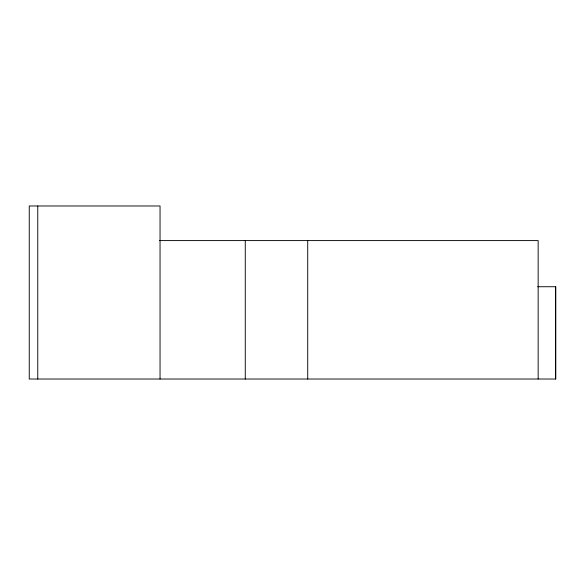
<?xml version="1.0" encoding="UTF-8"?>
<svg xmlns="http://www.w3.org/2000/svg" width="585" height="585" viewBox="0 0 585 585"><rect width="100%" height="100%" fill="white"/><g stroke="black" fill="none" stroke-linecap="round" stroke-linejoin="round"><path stroke-width="0.88" d="M159.573 240.589L538.156 240.589L538.156 379.022M537.703 286.73L555.75 286.73L555.75 379.022L29.25 379.022L29.25 205.978L160.049 205.978L160.049 379.022M555.604 286.73L555.604 379.022M307.717 240.589L307.717 379.022M245.269 240.589L245.269 379.022M37.762 205.978L37.762 379.022"/></g></svg>
